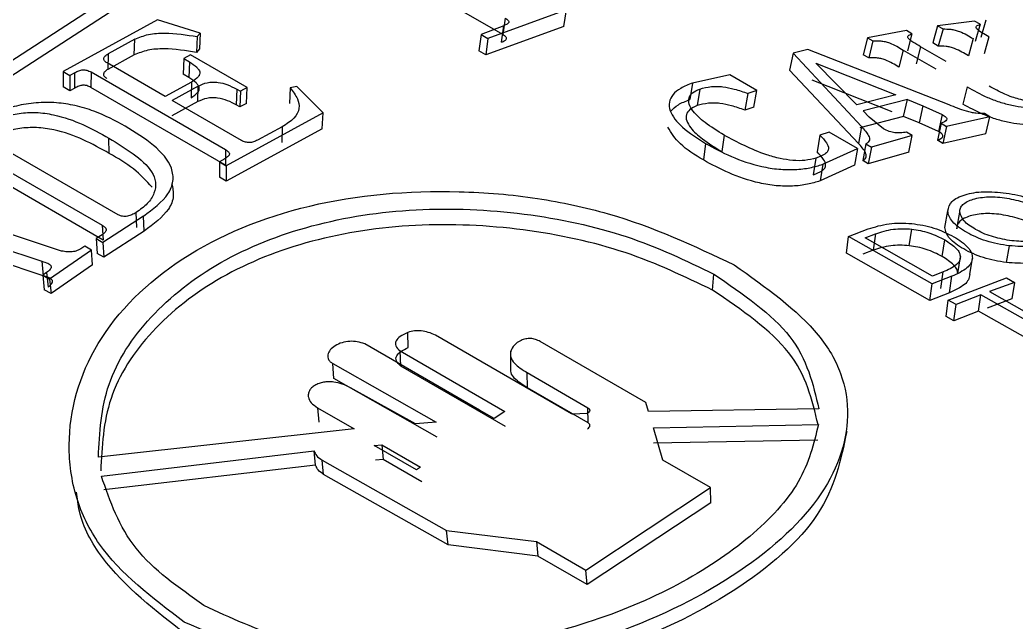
# Model space of a CAD drawing. Header units: millimetres. Extents: x 15 to 1192, y 5 to 836.
# Drawn here: x 570.19 to 575.48, y 539.92 to 543.12 of the extents above; entities that cross this region are included whole.
import ezdxf

# ---------------------------------------------------------------- set-up
doc = ezdxf.new("R2010")
doc.units = ezdxf.units.MM

msp = doc.modelspace()

# ---------------------------------------------------------------- linework, layer by layer
at = {"color": 7, "linetype": 'Continuous', "lineweight": 25}
for p, q in [((571.0377, 543.4799), (568.2043, 541.6419)), ((572.752, 543.0406), (572.0381, 543.4528)), ((571.0305, 543.3946), (568.2201, 541.5714)), ((573.0907, 543.1724), (572.6732, 543.0204)), ((573.0761, 543.0841), (573.0907, 543.1724)), ((570.9193, 543.1179), (570.4179, 542.8439)), ((571.146, 543.0481), (570.9193, 543.1179)), ((572.7575, 543.0876), (572.6371, 543.0412)), ((572.7454, 543.0001), (572.7575, 543.0876)), ((572.7645, 543.1282), (572.752, 543.0406)), ((575.0599, 543.0874), (575.0349, 542.9966)), ((575.2566, 543.112), (575.0599, 543.0874)), ((575.0599, 543.0874), (575.0894, 543.0704)), ((575.2861, 543.095), (575.2566, 543.112)), ((575.2861, 543.095), (575.2595, 543.0039)), ((575.2921, 543.0274), (575.3192, 543.1184)), ((571.1306, 543.0295), (571.146, 543.0481)), ((571.146, 543.0481), (571.1416, 542.9641)), ((572.6371, 543.0412), (572.626, 542.9542)), ((572.6371, 543.0412), (572.6732, 543.0204)), ((573.0761, 543.0841), (572.6621, 542.9333)), ((574.8952, 543.062), (574.6878, 543.0239)), ((574.9246, 543.045), (574.8952, 543.062)), ((574.9246, 543.045), (574.901, 542.9544)), ((575.0894, 543.0704), (575.0644, 542.9796)), ((570.799, 543.0152), (570.6573, 542.9382)), ((570.7964, 542.9321), (570.799, 543.0152)), ((571.1306, 543.0295), (571.1264, 542.9456)), ((572.6732, 543.0204), (572.6621, 542.9333)), ((574.6878, 543.0239), (574.6658, 542.9336)), ((574.6878, 543.0239), (574.7173, 543.0069)), ((574.7173, 543.0069), (574.6953, 542.9166)), ((575.0644, 542.9796), (575.0349, 542.9966)), ((575.2496, 543.0187), (575.2241, 542.9278)), ((575.3331, 543.0287), (575.307, 542.9377)), ((570.6573, 542.9382), (570.6558, 542.8557)), ((570.7964, 542.9321), (570.6558, 542.8557)), ((571.0949, 542.9321), (571.0586, 542.913)), ((571.3957, 542.7585), (571.0949, 542.9321)), ((571.1416, 542.9641), (571.1264, 542.9456)), ((572.6621, 542.9333), (572.626, 542.9542)), ((574.2932, 542.9414), (574.2744, 542.8519)), ((574.3727, 542.9615), (574.2932, 542.9414)), ((574.2932, 542.9414), (574.6574, 542.552)), ((575.1219, 542.667), (574.3727, 542.9615)), ((574.6953, 542.9166), (574.6658, 542.9336)), ((574.8776, 542.9581), (574.8551, 542.8677)), ((574.8776, 542.9581), (575.0512, 542.8579)), ((574.9707, 542.9757), (574.9475, 542.8851)), ((575.1068, 542.8971), (574.9707, 542.9757)), ((570.9606, 542.7114), (570.6515, 542.8898)), ((571.0586, 542.913), (571.0556, 542.8297)), ((571.0586, 542.913), (571.089, 542.8954)), ((571.089, 542.8954), (571.086, 542.8121)), ((574.6314, 542.6671), (574.4145, 542.8878)), ((574.4145, 542.8878), (574.8393, 542.7204)), ((570.4179, 542.8439), (570.454, 542.8231)), ((570.4179, 542.8439), (570.4181, 542.7623)), ((570.48, 542.8381), (570.454, 542.8231)), ((570.454, 542.8231), (570.4541, 542.7415)), ((570.4799, 542.7564), (570.48, 542.8381)), ((570.5668, 542.8418), (570.5664, 542.7599)), ((570.5668, 542.8418), (571.2807, 542.4296)), ((571.086, 542.8121), (571.0556, 542.8297)), ((573.9577, 542.8259), (573.76, 542.7831)), ((574.1013, 542.743), (573.9577, 542.8259)), ((574.6402, 542.4629), (574.2744, 542.8519)), ((571.0998, 542.788), (570.9606, 542.7114)), ((571.0998, 542.788), (571.0976, 542.705)), ((573.76, 542.7831), (573.7455, 542.6948)), ((574.8196, 542.6306), (574.3955, 542.7982)), ((570.4541, 542.7415), (570.4181, 542.7623)), ((570.4799, 542.7564), (570.4541, 542.7415)), ((571.2803, 542.3477), (570.5664, 542.7599)), ((571.1359, 542.7671), (570.9966, 542.6906)), ((571.1336, 542.6842), (571.1359, 542.7671)), ((571.3398, 542.7507), (571.3368, 542.6674)), ((571.3398, 542.7507), (571.3593, 542.7394)), ((571.3593, 542.7394), (571.3563, 542.6561)), ((571.3957, 542.7585), (571.3593, 542.7394)), ((571.3924, 542.675), (571.3957, 542.7585)), ((571.6241, 542.7579), (571.6199, 542.674)), ((571.6593, 542.7649), (571.6241, 542.7579)), ((571.7984, 542.6245), (571.6593, 542.7649)), ((573.799, 542.7514), (573.7846, 542.6631)), ((574.0531, 542.7279), (574.0375, 542.6393)), ((574.1013, 542.743), (574.0531, 542.7279)), ((574.0854, 542.6543), (574.1013, 542.743)), ((574.8393, 542.7204), (574.6314, 542.6671)), ((575.2171, 542.7621), (575.1947, 542.6717)), ((571.1336, 542.6842), (570.9955, 542.6083)), ((571.3662, 542.4772), (570.9966, 542.6906)), ((571.3563, 542.6561), (571.3368, 542.6674)), ((571.3924, 542.675), (571.3563, 542.6561)), ((574.9002, 542.6949), (574.666, 542.6348)), ((574.8803, 542.6051), (574.9002, 542.6949)), ((574.9002, 542.6949), (574.9821, 542.6619)), ((571.7984, 542.6245), (571.2841, 542.3438)), ((571.7944, 542.5406), (571.7984, 542.6245)), ((574.0854, 542.6543), (574.0375, 542.6393)), ((574.6976, 542.6021), (574.666, 542.6348)), ((574.9821, 542.6619), (574.9621, 542.572)), ((574.9821, 542.6619), (575.0851, 542.6159)), ((575.0851, 542.6159), (575.065, 542.526)), ((575.3385, 542.6042), (575.3091, 542.6212)), ((574.8803, 542.6051), (574.648, 542.5454)), ((574.7727, 542.5399), (574.6976, 542.6021)), ((574.9621, 542.572), (574.8803, 542.6051)), ((575.065, 542.526), (574.9621, 542.572)), ((575.0789, 542.5692), (575.0593, 542.4794)), ((575.0789, 542.5692), (575.1084, 542.5522)), ((575.3385, 542.6042), (575.1084, 542.5522)), ((575.317, 542.514), (575.3385, 542.6042)), ((571.7944, 542.5406), (571.2843, 542.2623)), ((571.5817, 542.5508), (571.451, 542.4796)), ((571.5817, 542.5508), (571.5791, 542.4677)), ((573.9276, 542.5067), (573.9147, 542.419)), ((574.4361, 542.5068), (574.4205, 542.4181)), ((574.4843, 542.5219), (574.4361, 542.5068)), ((574.6349, 542.435), (574.4843, 542.5219)), ((574.6574, 542.552), (574.6402, 542.4629)), ((574.9253, 542.5051), (574.7091, 542.4432)), ((574.9253, 542.5051), (574.8958, 542.5222)), ((574.9072, 542.4157), (574.9253, 542.5051)), ((575.1084, 542.5522), (575.0887, 542.4624)), ((575.317, 542.514), (575.0887, 542.4624)), ((570.711, 542.0832), (569.997, 542.4954)), ((570.6632, 542.4098), (570.6616, 542.4905)), ((573.8293, 542.4619), (573.8172, 542.3745)), ((574.6797, 542.4603), (574.6633, 542.3714)), ((574.6797, 542.4603), (574.7091, 542.4432)), ((575.0887, 542.4624), (575.0593, 542.4794)), ((569.9123, 542.4402), (570.6262, 542.028)), ((571.2807, 542.4296), (571.2803, 542.3477)), ((574.451, 542.3515), (574.6349, 542.435)), ((574.6349, 542.435), (574.619, 542.3463)), ((574.7091, 542.4432), (574.6927, 542.3543)), ((574.9072, 542.4157), (574.6927, 542.3543)), ((570.6311, 541.9494), (569.9172, 542.3615)), ((571.2772, 542.3815), (571.248, 542.3647)), ((571.248, 542.3647), (571.2841, 542.3438)), ((571.248, 542.3647), (571.2482, 542.2831)), ((574.4151, 542.3843), (574.4008, 542.2961)), ((574.451, 542.3515), (574.4368, 542.2633)), ((574.619, 542.3463), (574.4368, 542.2633)), ((574.6927, 542.3543), (574.6633, 542.3714)), ((571.2841, 542.3438), (571.2843, 542.2623)), ((571.2843, 542.2623), (571.2482, 542.2831)), ((570.4104, 541.8911), (569.4094, 542.2225)), ((570.8098, 542.0161), (570.8061, 542.0955)), ((575.0995, 542.016), (575.1149, 542.1046)), ((575.1627, 542.0085), (575.1784, 542.0972)), ((570.6262, 542.028), (570.6311, 541.9494)), ((570.8444, 542.0761), (570.6298, 541.936)), ((570.8482, 541.9967), (570.8444, 542.0761)), ((570.6255, 541.9779), (570.5937, 541.9568)), ((570.8482, 541.9967), (570.6353, 541.8578)), ((574.5879, 541.9679), (574.6924, 542.0084)), ((574.6757, 541.9617), (574.7317, 541.9833)), ((574.7317, 541.9833), (574.7193, 541.8957)), ((574.9099, 541.9193), (574.9235, 542.0073)), ((570.0231, 541.9302), (570.3052, 541.8369)), ((570.5937, 541.9568), (570.6298, 541.936)), ((570.5937, 541.9568), (570.5992, 541.8786)), ((570.6298, 541.936), (570.6353, 541.8578)), ((574.5763, 541.8806), (574.5879, 541.9679)), ((575.0312, 541.7164), (574.5879, 541.9679)), ((575.0343, 541.7582), (574.6757, 541.9617)), ((575.0847, 541.8623), (575.0987, 541.9504)), ((570.5694, 541.8954), (570.3464, 541.7416)), ((570.5333, 541.9163), (570.518, 541.9059)), ((570.5694, 541.8954), (570.5333, 541.9163)), ((570.5753, 541.8175), (570.5694, 541.8954)), ((570.6353, 541.8578), (570.5992, 541.8786)), ((575.0195, 541.6291), (574.5763, 541.8806)), ((574.7193, 541.8957), (574.6638, 541.8743)), ((575.4262, 541.8304), (575.4416, 541.919)), ((570.3125, 541.76), (570.0309, 541.8535)), ((570.3052, 541.8369), (570.3125, 541.76)), ((570.5753, 541.8175), (570.3542, 541.6649)), ((575.1681, 541.7726), (575.1817, 541.8606)), ((575.2317, 541.7659), (575.2456, 541.854)), ((570.3307, 541.7767), (570.3103, 541.7624)), ((570.3307, 541.7767), (570.3383, 541.7)), ((573.8666, 541.6836), (573.8733, 541.7687)), ((575.0903, 541.7798), (575.0343, 541.7582)), ((575.0779, 541.6922), (575.0903, 541.7798)), ((570.3103, 541.7624), (570.3464, 541.7416)), ((570.3103, 541.7624), (570.3181, 541.6858)), ((570.3464, 541.7416), (570.3542, 541.6649)), ((575.0195, 541.6291), (575.0312, 541.7164)), ((575.1357, 541.7569), (575.0312, 541.7164)), ((575.1168, 541.6309), (575.4271, 541.7483)), ((575.1232, 541.6693), (575.1357, 541.7569)), ((575.4687, 541.7247), (575.3364, 541.6763)), ((575.4271, 541.7483), (575.4687, 541.7247)), ((575.4687, 541.7247), (575.4549, 541.6366)), ((570.3542, 541.6649), (570.3181, 541.6858)), ((575.1232, 541.6693), (575.0195, 541.6291)), ((575.291, 541.6591), (575.1584, 541.6073)), ((575.2786, 541.5716), (575.291, 541.6591)), ((575.6926, 541.4312), (575.291, 541.6591)), ((575.3364, 541.6763), (575.738, 541.4483)), ((575.1055, 541.5438), (575.1168, 541.6309)), ((575.1584, 541.6073), (575.1168, 541.6309)), ((575.1471, 541.5202), (575.1584, 541.6073)), ((575.4549, 541.6366), (575.3236, 541.5886)), ((575.2786, 541.5716), (575.1471, 541.5202)), ((575.6802, 541.3436), (575.2786, 541.5716)), ((575.1471, 541.5202), (575.1055, 541.5438)), ((572.251, 541.3791), (572.2486, 541.4593)), ((572.6289, 541.0467), (572.02, 541.3982)), ((573.1173, 541.0273), (572.3958, 541.4442)), ((573.5119, 541.0871), (572.9511, 541.4108)), ((572.2077, 541.3604), (572.7639, 541.0389)), ((572.211, 541.2807), (572.2077, 541.3604)), ((572.7955, 541.2779), (572.7946, 541.359)), ((571.8498, 541.2935), (572.3984, 540.9818)), ((571.8549, 541.2149), (571.8498, 541.2935)), ((572.7672, 540.9592), (572.211, 541.2807)), ((572.8822, 541.2455), (573.2043, 541.0591)), ((572.8836, 541.1647), (572.8822, 541.2455)), ((572.4035, 540.9033), (571.8549, 541.2149)), ((572.2893, 540.9738), (571.9447, 541.1647)), ((573.2057, 540.9783), (572.8836, 541.1647)), ((573.526, 541.0399), (573.5119, 541.0871)), ((571.7692, 541.0593), (571.9634, 540.9472)), ((571.7692, 541.0593), (571.7761, 540.982)), ((572.706, 541.0022), (572.6289, 541.0467)), ((572.7639, 541.0389), (572.706, 541.0022)), ((573.1228, 541.0244), (573.1173, 541.0273)), ((573.2004, 541.0278), (573.1228, 541.0244)), ((573.2057, 540.9783), (573.2043, 541.0591)), ((574.4299, 541.053), (573.526, 541.0399)), ((572.3984, 540.9818), (572.2893, 540.9738)), ((571.9634, 540.9472), (570.6055, 540.7969)), ((573.552, 540.9525), (574.4281, 540.9694)), ((573.6025, 540.7809), (573.552, 540.9525)), ((574.425, 540.8861), (573.5527, 540.8712)), ((570.6214, 540.6959), (571.7507, 540.8304)), ((571.7591, 540.7542), (571.7507, 540.8304)), ((572.0698, 540.8586), (572.111, 540.862)), ((572.295, 540.7286), (572.0698, 540.8586)), ((572.111, 540.862), (572.3164, 540.7434)), ((572.111, 540.862), (572.1179, 540.7847)), ((571.7928, 540.7816), (572.4536, 540.4075)), ((571.8014, 540.7055), (571.7928, 540.7816)), ((572.1179, 540.7847), (572.0769, 540.7815)), ((572.3233, 540.6661), (572.1179, 540.7847)), ((573.8553, 540.635), (573.6025, 540.7809)), ((571.7591, 540.7542), (570.6346, 540.6233)), ((572.3164, 540.7434), (572.295, 540.7286)), ((572.4622, 540.3313), (571.8014, 540.7055)), ((573.1936, 540.1972), (573.8553, 540.635)), ((573.857, 540.5544), (573.8553, 540.635)), ((573.857, 540.5544), (573.2007, 540.1201)), ((572.4536, 540.4075), (572.931, 540.3488)), ((572.4622, 540.3313), (572.4536, 540.4075)), ((572.931, 540.3488), (573.1936, 540.1972)), ((572.931, 540.3488), (572.9382, 540.2717)), ((572.9382, 540.2717), (572.4622, 540.3313)), ((573.2007, 540.1201), (572.9382, 540.2717)), ((573.2007, 540.1201), (573.1936, 540.1972))]:
    msp.add_line(p, q, dxfattribs=at)
for points, knots in [([(572.7645, 543.1282), (572.7707, 543.1242), (572.7794, 543.1185), (572.7843, 543.1102), (572.7843, 543.1032), (572.7753, 543.0951), (572.7641, 543.0903), (572.7575, 543.0876)], [0, 0, 0, 0, 0.275758, 0.390147, 0.498354, 0.708455, 1, 1, 1, 1]), ([(575.3331, 543.0287), (575.3089, 543.042), (575.2786, 543.0586), (575.263, 543.0782), (575.2675, 543.088), (575.2787, 543.0922), (575.2861, 543.095)], [0, 0, 0, 0, 0.498598, 0.623699, 0.748284, 1, 1, 1, 1]), ([(570.799, 543.0152), (570.8222, 543.0249), (570.8684, 543.0444), (570.9875, 543.0521), (571.0734, 543.0386), (571.1306, 543.0295)], [0, 0, 0, 0, 0.250351, 0.50057, 1, 1, 1, 1]), ([(572.7454, 543.0001), (572.7519, 543.0029), (572.761, 543.0067), (572.7688, 543.0129), (572.7719, 543.0175), (572.7718, 543.0226), (572.7669, 543.0309), (572.7582, 543.0366), (572.752, 543.0406)], [0, 0, 0, 0, 0.29017, 0.4039616, 0.5006979, 0.6083466, 0.7227724, 1, 1, 1, 1]), ([(574.9707, 542.9757), (574.9569, 542.9839), (574.9349, 542.997), (574.9094, 543.0139), (574.9009, 543.0257), (574.9054, 543.0366), (574.9169, 543.0416), (574.9246, 543.045)], [0, 0, 0, 0, 0.313084, 0.499257, 0.62385, 0.748652, 1, 1, 1, 1]), ([(575.0894, 543.0704), (575.1026, 543.0702), (575.1224, 543.0699), (575.1535, 543.0648), (575.1996, 543.0491), (575.2273, 543.0322), (575.2496, 543.0187)], [0, 0, 0, 0, 0.251913, 0.376677, 0.501141, 1, 1, 1, 1]), ([(574.7173, 543.0069), (574.7306, 543.0074), (574.7506, 543.0082), (574.7822, 543.0035), (574.8279, 542.9885), (574.8555, 542.9716), (574.8776, 542.9581)], [0, 0, 0, 0, 0.2518343, 0.3762055, 0.5011595, 1, 1, 1, 1]), ([(570.6515, 542.8898), (570.6463, 542.8935), (570.6388, 542.8989), (570.6345, 542.9074), (570.6339, 542.9136), (570.636, 542.9198), (570.6426, 542.9287), (570.6512, 542.9343), (570.6573, 542.9382)], [0, 0, 0, 0, 0.253854, 0.366459, 0.47641, 0.589793, 0.712184, 1, 1, 1, 1]), ([(571.1264, 542.9456), (571.0695, 542.9547), (570.984, 542.9684), (570.8653, 542.961), (570.8194, 542.9417), (570.7964, 542.9321)], [0, 0, 0, 0, 0.500385, 0.750394, 1, 1, 1, 1]), ([(575.2241, 542.9278), (575.2019, 542.9413), (575.1741, 542.9582), (575.1282, 542.9739), (575.0972, 542.979), (575.0775, 542.9794), (575.0644, 542.9796)], [0, 0, 0, 0, 0.50022, 0.624633, 0.749219, 1, 1, 1, 1]), ([(571.089, 542.8954), (571.103, 542.8863), (571.1226, 542.8735), (571.1387, 542.8546), (571.1448, 542.8417), (571.1439, 542.8283), (571.1324, 542.8088), (571.1133, 542.7966), (571.0998, 542.788)], [0, 0, 0, 0, 0.284741, 0.399162, 0.499216, 0.606004, 0.720887, 1, 1, 1, 1]), ([(574.8551, 542.8677), (574.8331, 542.8812), (574.8055, 542.8981), (574.7599, 542.9132), (574.7284, 542.9178), (574.7086, 542.9171), (574.6953, 542.9166)], [0, 0, 0, 0, 0.500172, 0.625066, 0.74931, 1, 1, 1, 1]), ([(570.48, 542.8381), (570.4872, 542.8418), (570.4973, 542.8471), (570.5123, 542.8516), (570.5225, 542.8533), (570.5333, 542.8532), (570.5495, 542.8504), (570.5596, 542.8453), (570.5668, 542.8418)], [0, 0, 0, 0, 0.290072, 0.404257, 0.501718, 0.607961, 0.721823, 1, 1, 1, 1]), ([(570.6558, 542.8557), (570.6498, 542.8518), (570.6412, 542.8462), (570.6348, 542.8375), (570.6327, 542.8313), (570.6333, 542.8251), (570.6377, 542.8166), (570.6452, 542.8112), (570.6504, 542.8075)], [0, 0, 0, 0, 0.286295, 0.4082962, 0.521581, 0.6317277, 0.7447801, 1, 1, 1, 1]), ([(570.5664, 542.7599), (570.5592, 542.7634), (570.5491, 542.7684), (570.5329, 542.7714), (570.5222, 542.7715), (570.512, 542.7697), (570.4971, 542.7653), (570.4871, 542.7601), (570.4799, 542.7564)], [0, 0, 0, 0, 0.279658, 0.393745, 0.499741, 0.596983, 0.710829, 1, 1, 1, 1]), ([(571.0976, 542.705), (571.111, 542.7136), (571.1299, 542.7257), (571.1412, 542.7452), (571.1419, 542.7584), (571.1358, 542.7714), (571.1196, 542.7902), (571.1, 542.803), (571.086, 542.8121)], [0, 0, 0, 0, 0.277918, 0.3925167, 0.4992796, 0.5992043, 0.7138624, 1, 1, 1, 1]), ([(571.1359, 542.7671), (571.1509, 542.7741), (571.1733, 542.7846), (571.2121, 542.7891), (571.2488, 542.7868), (571.2941, 542.7741), (571.3233, 542.7592), (571.3398, 542.7507)], [0, 0, 0, 0, 0.250849, 0.375263, 0.501446, 0.717566, 1, 1, 1, 1]), ([(573.76, 542.7831), (573.7378, 542.7742), (573.6957, 542.7573), (573.6528, 542.7227), (573.6331, 542.6819), (573.6394, 542.6225), (573.7001, 542.544), (573.7852, 542.4899), (573.8293, 542.4619)], [0, 0, 0, 0, 0.1339733, 0.2542635, 0.3758954, 0.5017659, 0.7418258, 1, 1, 1, 1]), ([(571.6241, 542.7579), (571.6387, 542.7384), (571.665, 542.7032), (571.676, 542.6471), (571.6493, 542.5938), (571.6048, 542.5655), (571.5817, 542.5508)], [0, 0, 0, 0, 0.276437, 0.499411, 0.739658, 1, 1, 1, 1]), ([(573.9276, 542.5067), (573.8921, 542.5285), (573.8273, 542.5684), (573.7662, 542.6251), (573.7397, 542.6698), (573.7375, 542.7037), (573.7566, 542.7323), (573.7847, 542.7449), (573.799, 542.7514)], [0, 0, 0, 0, 0.273545, 0.499629, 0.63914, 0.762059, 0.878448, 1, 1, 1, 1]), ([(573.799, 542.7514), (573.8181, 542.7566), (573.8455, 542.764), (573.8892, 542.7659), (573.9308, 542.763), (573.9877, 542.7506), (574.0297, 542.736), (574.0531, 542.7279)], [0, 0, 0, 0, 0.27257, 0.390014, 0.501056, 0.722638, 1, 1, 1, 1]), ([(575.2171, 542.7621), (575.2513, 542.7431), (575.3029, 542.7144), (575.3874, 542.6824), (575.4549, 542.6642), (575.5229, 542.6532), (575.6061, 542.6498), (575.6558, 542.6562), (575.6885, 542.6605)], [0, 0, 0, 0, 0.249099, 0.376431, 0.498614, 0.61923, 0.748954, 1, 1, 1, 1]), ([(575.6507, 542.6906), (575.6286, 542.6878), (575.5952, 542.6836), (575.5375, 542.6879), (575.494, 542.6966), (575.4536, 542.7091), (575.3979, 542.7312), (575.3606, 542.7514), (575.334, 542.7659)], [0, 0, 0, 0, 0.250926, 0.37987, 0.50147, 0.601613, 0.715882, 1, 1, 1, 1]), ([(570.7484, 542.5544), (570.6953, 542.5826), (570.6142, 542.6257), (570.4862, 542.6645), (570.3816, 542.6809), (570.2745, 542.6807), (570.1694, 542.6635), (570.072, 542.6309), (570.0179, 542.5997), (569.9902, 542.5837)], [0, 0, 0, 0, 0.249171, 0.380625, 0.498726, 0.623175, 0.747417, 0.870468, 1, 1, 1, 1]), ([(571.3368, 542.6674), (571.3225, 542.6751), (571.2939, 542.6904), (571.2486, 542.7033), (571.2094, 542.7059), (571.1708, 542.7015), (571.1485, 542.6911), (571.1336, 542.6842)], [0, 0, 0, 0, 0.250689, 0.500339, 0.626354, 0.750438, 1, 1, 1, 1]), ([(573.6437, 542.6345), (573.6559, 542.6463), (573.6809, 542.6705), (573.7236, 542.6866), (573.7455, 542.6948)], [0, 0, 0, 0, 0.4878391, 1, 1, 1, 1]), ([(573.7846, 542.6631), (573.7704, 542.6567), (573.7426, 542.6442), (573.7238, 542.6156), (573.7263, 542.5819), (573.753, 542.5373), (573.8144, 542.4807), (573.8791, 542.4409), (573.9147, 542.419)], [0, 0, 0, 0, 0.120884, 0.236833, 0.359597, 0.499217, 0.72511, 1, 1, 1, 1]), ([(574.0375, 542.6393), (574.0142, 542.6474), (573.9724, 542.662), (573.9157, 542.6744), (573.8742, 542.6774), (573.8307, 542.6757), (573.8036, 542.6683), (573.7846, 542.6631)], [0, 0, 0, 0, 0.278237, 0.500229, 0.611173, 0.728342, 1, 1, 1, 1]), ([(575.3091, 542.6212), (575.2944, 542.6208), (575.2729, 542.6203), (575.2391, 542.6264), (575.1897, 542.6397), (575.1518, 542.655), (575.1219, 542.667)], [0, 0, 0, 0, 0.2502087, 0.3654368, 0.5005209, 1, 1, 1, 1]), ([(575.6642, 542.5698), (575.6317, 542.5656), (575.5824, 542.5592), (575.4997, 542.5627), (575.432, 542.5737), (575.3647, 542.592), (575.2804, 542.6241), (575.2289, 542.6527), (575.1947, 542.6717)], [0, 0, 0, 0, 0.250037, 0.379308, 0.499861, 0.622121, 0.749915, 1, 1, 1, 1]), ([(570.027, 542.5634), (570.0516, 542.577), (570.0983, 542.6029), (570.1855, 542.6246), (570.2772, 542.6296), (570.4572, 542.6035), (570.5711, 542.5405), (570.6616, 542.4905)], [0, 0, 0, 0, 0.132274, 0.251062, 0.373112, 0.502083, 1, 1, 1, 1]), ([(575.0851, 542.6159), (575.0927, 542.6112), (575.104, 542.6041), (575.1098, 542.5943), (575.1075, 542.5812), (575.0916, 542.5745), (575.0789, 542.5692)], [0, 0, 0, 0, 0.248749, 0.37219, 0.498935, 1, 1, 1, 1]), ([(570.6632, 542.4098), (570.5728, 542.4599), (570.4592, 542.5228), (570.2797, 542.5492), (570.1885, 542.5445), (570.1016, 542.5231), (570.0552, 542.4975), (570.0306, 542.4839)], [0, 0, 0, 0, 0.499279, 0.62783, 0.749975, 0.867904, 1, 1, 1, 1]), ([(570.8444, 542.0761), (570.8953, 542.1137), (570.9715, 542.1701), (571.007, 542.262), (570.9954, 542.3536), (570.9057, 542.4567), (570.8009, 542.5218), (570.7484, 542.5544)], [0, 0, 0, 0, 0.250412, 0.375461, 0.501029, 0.750048, 1, 1, 1, 1]), ([(573.8172, 542.3745), (573.7722, 542.4023), (573.6847, 542.4564), (573.6472, 542.5185), (573.629, 542.5486)], [0, 0, 0, 0, 0.514469, 1, 1, 1, 1]), ([(574.4151, 542.3843), (574.3965, 542.3796), (574.3605, 542.3704), (574.2919, 542.3704), (574.2215, 542.3818), (574.0875, 542.4203), (573.9981, 542.4686), (573.9276, 542.5067)], [0, 0, 0, 0, 0.128128, 0.247697, 0.366993, 0.501129, 1, 1, 1, 1]), ([(574.4361, 542.5068), (574.4486, 542.4931), (574.4703, 542.4697), (574.4843, 542.4396), (574.4779, 542.4194), (574.4582, 542.4005), (574.4323, 542.3908), (574.4151, 542.3843)], [0, 0, 0, 0, 0.289594, 0.498487, 0.622426, 0.74904, 1, 1, 1, 1]), ([(574.6574, 542.552), (574.6718, 542.5356), (574.6934, 542.5111), (574.7014, 542.4827), (574.6933, 542.4686), (574.6844, 542.4631), (574.6797, 542.4603)], [0, 0, 0, 0, 0.4997289, 0.7495346, 0.8679966, 1, 1, 1, 1]), ([(574.8958, 542.5222), (574.885, 542.5207), (574.8661, 542.5182), (574.8394, 542.518), (574.8191, 542.5213), (574.7967, 542.5276), (574.7826, 542.5349), (574.7727, 542.5399)], [0, 0, 0, 0, 0.289154, 0.502328, 0.610588, 0.725306, 1, 1, 1, 1]), ([(575.0593, 542.4794), (575.0718, 542.4847), (575.0876, 542.4914), (575.0897, 542.5044), (575.0839, 542.5142), (575.0726, 542.5213), (575.065, 542.526)], [0, 0, 0, 0, 0.499672, 0.626172, 0.750149, 1, 1, 1, 1]), ([(570.6616, 542.4905), (570.7056, 542.4636), (570.7935, 542.4099), (570.8847, 542.3312), (570.9139, 542.2564), (570.9046, 542.1982), (570.8701, 542.1418), (570.8274, 542.1109), (570.8061, 542.0955)], [0, 0, 0, 0, 0.24986, 0.499104, 0.622599, 0.748947, 0.874372, 1, 1, 1, 1]), ([(571.451, 542.4796), (571.444, 542.4763), (571.434, 542.4715), (571.4184, 542.468), (571.4075, 542.4669), (571.3967, 542.4673), (571.3819, 542.4699), (571.3726, 542.4742), (571.3662, 542.4772)], [0, 0, 0, 0, 0.2875873, 0.4098349, 0.5230998, 0.6330007, 0.7456604, 1, 1, 1, 1]), ([(573.8293, 542.4619), (573.8731, 542.4381), (573.9606, 542.3905), (574.0972, 542.3433), (574.2166, 542.3238), (574.3054, 542.3219), (574.3855, 542.3316), (574.4292, 542.3449), (574.451, 542.3515)], [0, 0, 0, 0, 0.2496437, 0.4984887, 0.6251775, 0.7486335, 0.874187, 1, 1, 1, 1]), ([(574.6633, 542.3714), (574.6679, 542.3742), (574.6767, 542.3797), (574.6847, 542.3937), (574.6764, 542.4221), (574.6547, 542.4465), (574.6402, 542.4629)], [0, 0, 0, 0, 0.131425, 0.249606, 0.499362, 1, 1, 1, 1]), ([(570.8904, 542.2309), (570.8599, 542.264), (570.7988, 542.3302), (570.7084, 542.3833), (570.6632, 542.4098)], [0, 0, 0, 0, 0.499269, 1, 1, 1, 1]), ([(571.2807, 542.4296), (571.2867, 542.4256), (571.2951, 542.42), (571.3007, 542.4112), (571.3016, 542.4054), (571.2993, 542.3996), (571.2922, 542.3912), (571.2835, 542.3856), (571.2772, 542.3815)], [0, 0, 0, 0, 0.28069, 0.394689, 0.498487, 0.595574, 0.709012, 1, 1, 1, 1]), ([(574.4008, 542.2961), (574.4178, 542.3025), (574.4435, 542.3122), (574.463, 542.3309), (574.4691, 542.3511), (574.4549, 542.3812), (574.4332, 542.4045), (574.4205, 542.4181)], [0, 0, 0, 0, 0.250064, 0.376292, 0.500204, 0.7094, 1, 1, 1, 1]), ([(574.4368, 542.2633), (574.4151, 542.2567), (574.3717, 542.2436), (574.2921, 542.234), (574.2038, 542.2361), (574.0847, 542.2558), (573.9485, 542.3031), (573.8611, 542.3507), (573.8172, 542.3745)], [0, 0, 0, 0, 0.125208, 0.25025, 0.373351, 0.500122, 0.74955, 1, 1, 1, 1]), ([(570.9946, 542.2494), (570.9998, 542.2268), (571.0102, 542.1817), (570.9735, 542.09), (570.8983, 542.034), (570.8482, 541.9967)], [0, 0, 0, 0, 0.251202, 0.501002, 1, 1, 1, 1]), ([(571.0608, 539.9211), (570.8916, 540.0496), (570.6398, 540.2409), (570.4746, 540.5838), (570.4258, 540.9489), (570.5538, 541.4174), (571.0171, 541.8787), (571.7059, 542.1661), (572.3907, 542.2255), (572.9306, 542.1796), (573.4512, 542.0676), (573.7678, 541.9184), (573.9805, 541.8182)], [0, 0, 0, 0, 0.1243938, 0.1851513, 0.2496905, 0.3746727, 0.5000014, 0.6253287, 0.7503101, 0.8148707, 0.8756059, 1, 1, 1, 1]), ([(575.1149, 542.1046), (575.1193, 542.1223), (575.1281, 542.158), (575.2022, 542.1924), (575.3017, 542.2111), (575.3836, 542.2031), (575.4241, 542.1992)], [0, 0, 0, 0, 0.246818, 0.499992, 0.753183, 1, 1, 1, 1]), ([(575.4241, 542.1992), (575.4452, 542.1956), (575.4867, 542.1885), (575.5678, 542.1654), (575.6565, 542.1252), (575.7199, 542.0784), (575.7467, 542.0403), (575.7494, 542.0224), (575.7507, 542.0134)], [0, 0, 0, 0, 0.126805, 0.249029, 0.500262, 0.75368, 0.875238, 1, 1, 1, 1]), ([(575.1784, 542.0972), (575.1788, 542.1046), (575.1795, 542.1191), (575.1981, 542.1449), (575.2461, 542.1687), (575.3147, 542.18), (575.3784, 542.1784), (575.4432, 542.1705), (575.5266, 542.1499), (575.6088, 542.1115), (575.6725, 542.0667), (575.6827, 542.037), (575.6878, 542.0223)], [0, 0, 0, 0, 0.062953, 0.124056, 0.250824, 0.377875, 0.438947, 0.501811, 0.623452, 0.750968, 0.877296, 1, 1, 1, 1]), ([(570.6055, 540.7969), (570.6126, 540.9271), (570.6268, 541.1878), (570.8633, 541.5517), (571.2362, 541.8457), (571.727, 542.0426), (572.2883, 542.1286), (572.8683, 542.1031), (573.4264, 541.9833), (573.7244, 541.8402), (573.8733, 541.7687)], [0, 0, 0, 0, 0.124995, 0.250247, 0.375632, 0.500979, 0.626133, 0.751001, 0.875589, 1, 1, 1, 1]), ([(570.8061, 542.0955), (570.7987, 542.0912), (570.785, 542.0833), (570.7641, 542.0764), (570.7469, 542.0745), (570.7341, 542.0753), (570.7218, 542.0782), (570.7147, 542.0815), (570.711, 542.0832)], [0, 0, 0, 0, 0.2735804, 0.5118307, 0.6312915, 0.7471375, 0.8675859, 1, 1, 1, 1]), ([(575.4416, 541.919), (575.4204, 541.9221), (575.3788, 541.9283), (575.2975, 541.9496), (575.2088, 541.9889), (575.1456, 542.0366), (575.1189, 542.0763), (575.1163, 542.0951), (575.1149, 542.1046)], [0, 0, 0, 0, 0.126612, 0.248789, 0.500282, 0.754019, 0.875515, 1, 1, 1, 1]), ([(575.67, 541.933), (575.6648, 541.9475), (575.654, 541.9773), (575.5911, 542.0218), (575.5092, 542.0606), (575.4259, 542.0811), (575.361, 542.0892), (575.2976, 542.0908), (575.2294, 542.0797), (575.1818, 542.0561), (575.1636, 542.0304), (575.163, 542.0159), (575.1627, 542.0085)], [0, 0, 0, 0, 0.121602, 0.249655, 0.376375, 0.49949, 0.562286, 0.623215, 0.749838, 0.876098, 0.937071, 1, 1, 1, 1]), ([(575.4422, 541.9473), (575.4092, 541.9535), (575.3419, 541.9663), (575.2582, 542.0052), (575.1937, 542.0505), (575.1834, 542.0818), (575.1784, 542.0972)], [0, 0, 0, 0, 0.245469, 0.500012, 0.75437, 1, 1, 1, 1]), ([(573.8666, 541.6836), (573.7179, 541.7551), (573.4205, 541.8982), (572.8642, 542.0188), (572.2866, 542.0456), (571.7279, 541.9613), (571.2401, 541.7663), (570.8703, 541.4745), (570.6369, 541.1126), (570.6244, 540.8535), (570.6182, 540.7239)], [0, 0, 0, 0, 0.125013, 0.250009, 0.375018, 0.500009, 0.624995, 0.749968, 0.874937, 1, 1, 1, 1]), ([(570.6262, 542.028), (570.6321, 542.0241), (570.6404, 542.0185), (570.6464, 542.0099), (570.6479, 542.0039), (570.6462, 541.9978), (570.6399, 541.9886), (570.6315, 541.9824), (570.6255, 541.9779)], [0, 0, 0, 0, 0.285029, 0.397928, 0.497226, 0.597273, 0.711397, 1, 1, 1, 1]), ([(574.6924, 542.0084), (574.7275, 542.0193), (574.7785, 542.0351), (574.8614, 542.0408), (574.9027, 542.0382), (574.9231, 542.0369)], [0, 0, 0, 0, 0.528443, 0.767025, 1, 1, 1, 1]), ([(574.9231, 542.0369), (574.9431, 542.0343), (574.983, 542.0291), (575.0635, 542.0084), (575.113, 541.9839), (575.1467, 541.9673)], [0, 0, 0, 0, 0.242223, 0.482616, 1, 1, 1, 1]), ([(574.7317, 541.9833), (574.7614, 541.9926), (574.804, 542.006), (574.8731, 542.0109), (574.9069, 542.0084), (574.9235, 542.0073)], [0, 0, 0, 0, 0.5380268, 0.7738043, 1, 1, 1, 1]), ([(574.9235, 542.0073), (574.9388, 542.005), (574.9698, 542.0006), (575.0328, 541.9834), (575.0719, 541.9639), (575.0987, 541.9504)], [0, 0, 0, 0, 0.235698, 0.474465, 1, 1, 1, 1]), ([(575.4262, 541.8304), (575.4052, 541.8335), (575.3639, 541.8397), (575.283, 541.8612), (575.1943, 541.9003), (575.1305, 541.9479), (575.1037, 541.9876), (575.1009, 542.0064), (575.0995, 542.016)], [0, 0, 0, 0, 0.125259, 0.247028, 0.500007, 0.752822, 0.874635, 1, 1, 1, 1]), ([(575.7507, 542.0134), (575.7465, 541.9967), (575.7379, 541.963), (575.6643, 541.9298), (575.5646, 541.9101), (575.4823, 541.9161), (575.4416, 541.919)], [0, 0, 0, 0, 0.247123, 0.499988, 0.752615, 1, 1, 1, 1]), ([(575.6878, 542.0223), (575.6874, 542.0153), (575.6867, 542.0015), (575.6686, 541.9769), (575.6218, 541.9539), (575.5542, 541.9419), (575.4913, 541.9418), (575.4587, 541.9454), (575.4422, 541.9473)], [0, 0, 0, 0, 0.125602, 0.247537, 0.500012, 0.75245, 0.874362, 1, 1, 1, 1]), ([(575.0987, 541.9504), (575.1217, 541.9356), (575.155, 541.914), (575.1778, 541.8825), (575.1804, 541.8679), (575.1817, 541.8606)], [0, 0, 0, 0, 0.525791, 0.764455, 1, 1, 1, 1]), ([(575.1467, 541.9673), (575.1751, 541.9487), (575.2166, 541.9215), (575.2427, 541.8818), (575.2446, 541.8632), (575.2456, 541.854)], [0, 0, 0, 0, 0.518774, 0.758756, 1, 1, 1, 1]), ([(575.7327, 541.924), (575.7287, 541.9074), (575.7205, 541.8738), (575.6475, 541.8408), (575.5484, 541.8213), (575.4667, 541.8274), (575.4262, 541.8304)], [0, 0, 0, 0, 0.247384, 0.50001, 0.752342, 1, 1, 1, 1]), ([(570.518, 541.9059), (570.5098, 541.9014), (570.4947, 541.893), (570.4675, 541.886), (570.4389, 541.8861), (570.4207, 541.8893), (570.4104, 541.8911)], [0, 0, 0, 0, 0.269777, 0.500455, 0.718386, 1, 1, 1, 1]), ([(574.9099, 541.9193), (574.8934, 541.9205), (574.8597, 541.923), (574.7911, 541.9182), (574.7487, 541.905), (574.7193, 541.8957)], [0, 0, 0, 0, 0.2266194, 0.4624667, 1, 1, 1, 1]), ([(575.0847, 541.8623), (575.0579, 541.8758), (575.0188, 541.8953), (574.956, 541.9126), (574.9252, 541.9171), (574.9099, 541.9193)], [0, 0, 0, 0, 0.526633, 0.765192, 1, 1, 1, 1]), ([(570.3052, 541.8369), (570.3163, 541.8338), (570.3315, 541.8294), (570.3467, 541.8207), (570.3527, 541.8149), (570.3551, 541.8094), (570.3554, 541.8026), (570.3492, 541.7905), (570.338, 541.7822), (570.3307, 541.7767)], [0, 0, 0, 0, 0.294349, 0.40565, 0.498421, 0.558544, 0.618412, 0.748954, 1, 1, 1, 1]), ([(573.9805, 541.8182), (574.1492, 541.6982), (574.4002, 541.5197), (574.5618, 541.2379), (574.6062, 540.9464), (574.4733, 540.5684), (574.0074, 540.1524), (573.3212, 539.8199), (572.6417, 539.6698), (572.1059, 539.6422), (571.5889, 539.693), (571.273, 539.8294), (571.0608, 539.9211)], [0, 0, 0, 0, 0.1243936, 0.1851389, 0.2496899, 0.3746712, 0.4999986, 0.6253274, 0.7503095, 0.8148651, 0.8756067, 1, 1, 1, 1]), ([(575.1681, 541.7726), (575.1668, 541.7799), (575.1641, 541.7945), (575.141, 541.8259), (575.1077, 541.8475), (575.0847, 541.8623)], [0, 0, 0, 0, 0.234765, 0.473257, 1, 1, 1, 1]), ([(575.1817, 541.8606), (575.1806, 541.853), (575.1783, 541.8376), (575.1529, 541.8079), (575.116, 541.7913), (575.0903, 541.7798)], [0, 0, 0, 0, 0.225859, 0.46153, 1, 1, 1, 1]), ([(575.2456, 541.854), (575.2438, 541.8447), (575.2401, 541.826), (575.2096, 541.7905), (575.1659, 541.7706), (575.1357, 541.7569)], [0, 0, 0, 0, 0.2324964, 0.4708793, 1, 1, 1, 1]), ([(573.8733, 541.7687), (574.0282, 541.6621), (574.3383, 541.4486), (574.3993, 541.1849), (574.4299, 541.053)], [0, 0, 0, 0, 0.499474, 1, 1, 1, 1]), ([(575.2317, 541.7659), (575.23, 541.7567), (575.2265, 541.738), (575.1965, 541.7027), (575.1531, 541.6829), (575.1232, 541.6693)], [0, 0, 0, 0, 0.232917, 0.471375, 1, 1, 1, 1]), ([(570.3383, 541.7), (570.3456, 541.7054), (570.3566, 541.7136), (570.3627, 541.7256), (570.3624, 541.7324), (570.36, 541.7378), (570.354, 541.7437), (570.3388, 541.7523), (570.3236, 541.7567), (570.3125, 541.76)], [0, 0, 0, 0, 0.249873, 0.379801, 0.43969, 0.500027, 0.592853, 0.704451, 1, 1, 1, 1]), ([(574.4262, 540.9693), (574.3948, 541.1009), (574.3318, 541.3641), (574.0217, 541.5771), (573.8666, 541.6836)], [0, 0, 0, 0, 0.49997, 1, 1, 1, 1]), ([(572.2486, 541.4593), (572.2342, 541.4524), (572.2085, 541.44), (572.1866, 541.4188), (572.1815, 541.4013), (572.1849, 541.3818), (572.1983, 541.3692), (572.2077, 541.3604)], [0, 0, 0, 0, 0.281156, 0.50168, 0.614862, 0.730731, 1, 1, 1, 1]), ([(572.3958, 541.4442), (572.3834, 541.4497), (572.3604, 541.4599), (572.3215, 541.4681), (572.2827, 541.4687), (572.2601, 541.4625), (572.2486, 541.4593)], [0, 0, 0, 0, 0.293426, 0.54272, 0.769054, 1, 1, 1, 1]), ([(572.02, 541.3982), (572.007, 541.4025), (571.9824, 541.4107), (571.9393, 541.4131), (571.8973, 541.406), (571.8614, 541.3892), (571.8344, 541.367), (571.8235, 541.3451), (571.8224, 541.3275), (571.8266, 541.3148), (571.8356, 541.3031), (571.845, 541.2967), (571.8498, 541.2935)], [0, 0, 0, 0, 0.131369, 0.249124, 0.371977, 0.499597, 0.627309, 0.750432, 0.813977, 0.874509, 0.935409, 1, 1, 1, 1]), ([(572.9511, 541.4108), (572.9429, 541.4149), (572.928, 541.4223), (572.9045, 541.4268), (572.8869, 541.4266), (572.869, 541.4241), (572.8412, 541.4142), (572.8093, 541.3922), (572.7996, 541.3704), (572.7946, 541.359)], [0, 0, 0, 0, 0.140987, 0.258721, 0.314596, 0.371753, 0.498952, 0.73811, 1, 1, 1, 1]), ([(572.211, 541.2807), (572.2016, 541.2895), (572.1881, 541.302), (572.1845, 541.3214), (572.1895, 541.3388), (572.2112, 541.36), (572.2367, 541.3723), (572.251, 541.3791)], [0, 0, 0, 0, 0.270417, 0.386514, 0.499672, 0.719639, 1, 1, 1, 1]), ([(572.7946, 541.359), (572.7936, 541.3483), (572.7915, 541.3264), (572.8186, 541.285), (572.8568, 541.2613), (572.8822, 541.2455)], [0, 0, 0, 0, 0.246974, 0.500293, 1, 1, 1, 1]), ([(572.8836, 541.1647), (572.8582, 541.1804), (572.82, 541.2041), (572.7926, 541.2454), (572.7946, 541.2672), (572.7955, 541.2779)], [0, 0, 0, 0, 0.5003573, 0.753638, 1, 1, 1, 1]), ([(571.9447, 541.1647), (571.9302, 541.1719), (571.9035, 541.1852), (571.862, 541.1952), (571.8279, 541.1975), (571.8009, 541.1952), (571.7761, 541.1886), (571.7546, 541.178), (571.7369, 541.1649), (571.7248, 541.1495), (571.7193, 541.1325), (571.72, 541.1105), (571.7336, 541.0834), (571.7569, 541.0676), (571.7692, 541.0593)], [0, 0, 0, 0, 0.1350491, 0.2489752, 0.3167825, 0.3784839, 0.438076, 0.499965, 0.5626826, 0.6228449, 0.6845133, 0.7514758, 0.8685945, 1, 1, 1, 1]), ([(573.2043, 541.0591), (573.2073, 541.0569), (573.2116, 541.0536), (573.2139, 541.0483), (573.2142, 541.0429), (573.2104, 541.0355), (573.2039, 541.0306), (573.2004, 541.0278)], [0, 0, 0, 0, 0.245056, 0.356766, 0.467755, 0.707511, 1, 1, 1, 1]), ([(573.202, 540.9471), (573.2055, 540.9498), (573.2119, 540.9548), (573.2157, 540.9621), (573.2153, 540.9675), (573.213, 540.9727), (573.2086, 540.976), (573.2057, 540.9783)], [0, 0, 0, 0, 0.290983, 0.530257, 0.641435, 0.753584, 1, 1, 1, 1]), ([(574.5783, 540.9321), (574.5477, 540.7841), (574.4866, 540.4879), (574.0084, 540.0732), (573.3304, 539.7439), (572.6532, 539.5965), (572.12, 539.5705), (571.6043, 539.6227), (571.289, 539.7592), (571.077, 539.851)], [0, 0, 0, 0, 0.166462, 0.333017, 0.499574, 0.666037, 0.752209, 0.833434, 1, 1, 1, 1]), ([(574.4281, 540.9694), (574.403, 540.8674), (574.3528, 540.6633), (574.0829, 540.3703), (573.6955, 540.1105), (573.209, 539.9055), (572.6669, 539.7766), (572.115, 539.7444), (571.588, 539.8114), (571.3065, 539.9436), (571.1659, 540.0096)], [0, 0, 0, 0, 0.12508, 0.250383, 0.375775, 0.501095, 0.626205, 0.751032, 0.875595, 1, 1, 1, 1]), ([(571.7507, 540.8304), (571.754, 540.8215), (571.7611, 540.8024), (571.7818, 540.7889), (571.7928, 540.7816)], [0, 0, 0, 0, 0.4690156, 1, 1, 1, 1]), ([(571.8014, 540.7055), (571.7904, 540.7128), (571.7697, 540.7263), (571.7625, 540.7453), (571.7591, 540.7542)], [0, 0, 0, 0, 0.5325242, 1, 1, 1, 1]), ([(571.1659, 540.0096), (571.0313, 540.1041), (570.762, 540.2934), (570.6683, 540.5617), (570.6214, 540.6959)], [0, 0, 0, 0, 0.499615, 1, 1, 1, 1]), ([(571.077, 539.851), (570.9104, 539.9796), (570.6626, 540.1711), (570.5073, 540.4548), (570.4938, 540.5772), (570.49, 540.6113)], [0, 0, 0, 0, 0.596456, 0.887343, 1, 1, 1, 1])]:
    msp.add_open_spline(points, degree=3, knots=knots, dxfattribs=at)

doc.saveas('drawing.dxf')
